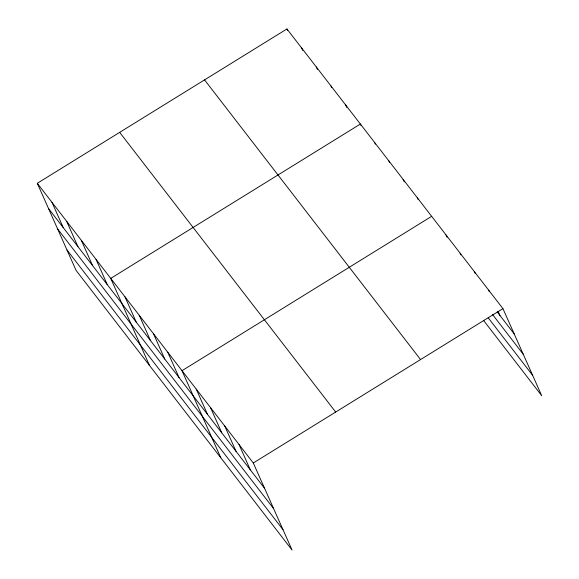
<?xml version="1.0" encoding="UTF-8"?>
<svg xmlns="http://www.w3.org/2000/svg" width="579" height="579" viewBox="0 0 579 579"><rect width="100%" height="100%" fill="white"/><g stroke="black" fill="none" stroke-linecap="round" stroke-linejoin="round"><path stroke-width="0.87" d="M37.288 183.297L253.298 462.983L292.062 550.05L76.059 270.364L37.288 183.297L286.938 28.95L502.941 308.636L541.712 395.703L483.588 320.448M431.659 216.336L182.016 370.69L220.78 457.757M253.298 462.983L502.941 308.636M497.209 311.929L514.21 333.938M492.577 314.556L523.286 354.319M488.22 317.813L532.637 375.315M204.553 79.888L420.564 359.566M119.672 132.367L335.682 412.045M48.556 208.599L264.56 488.285M57.632 228.98L273.635 508.666M66.983 249.983L282.986 529.669M488.69 290.173L489.414 291.809M498.135 311.393L499.952 315.475M474.433 271.717L475.156 273.346M460.175 253.255L460.898 254.89M445.917 234.799L447.01 237.245M417.408 197.88L418.132 199.509M403.15 179.418L404.236 181.871M388.893 160.962L389.616 162.59M374.635 142.499L375.366 144.135M361.108 125.672L360.377 124.044L110.734 278.39L149.498 365.458M345.692 105.023L346.785 107.47M331 86.003L331.731 87.639M316.315 66.99L317.408 69.437M301.623 47.97L302.716 50.416M286.938 28.95L287.662 30.586M239.04 444.527L250.309 469.822M224.782 426.064L236.051 451.367M210.532 407.609L221.793 432.904M196.274 389.146L207.535 414.448M167.758 352.227L179.027 377.53M153.5 333.772L164.769 359.067M139.25 315.309L150.511 340.611M124.992 296.853L136.253 322.148M96.042 259.37L107.31 284.673M81.357 240.357L92.618 265.652M66.665 221.337L77.933 246.632M51.98 202.317L63.241 227.619"/></g></svg>
